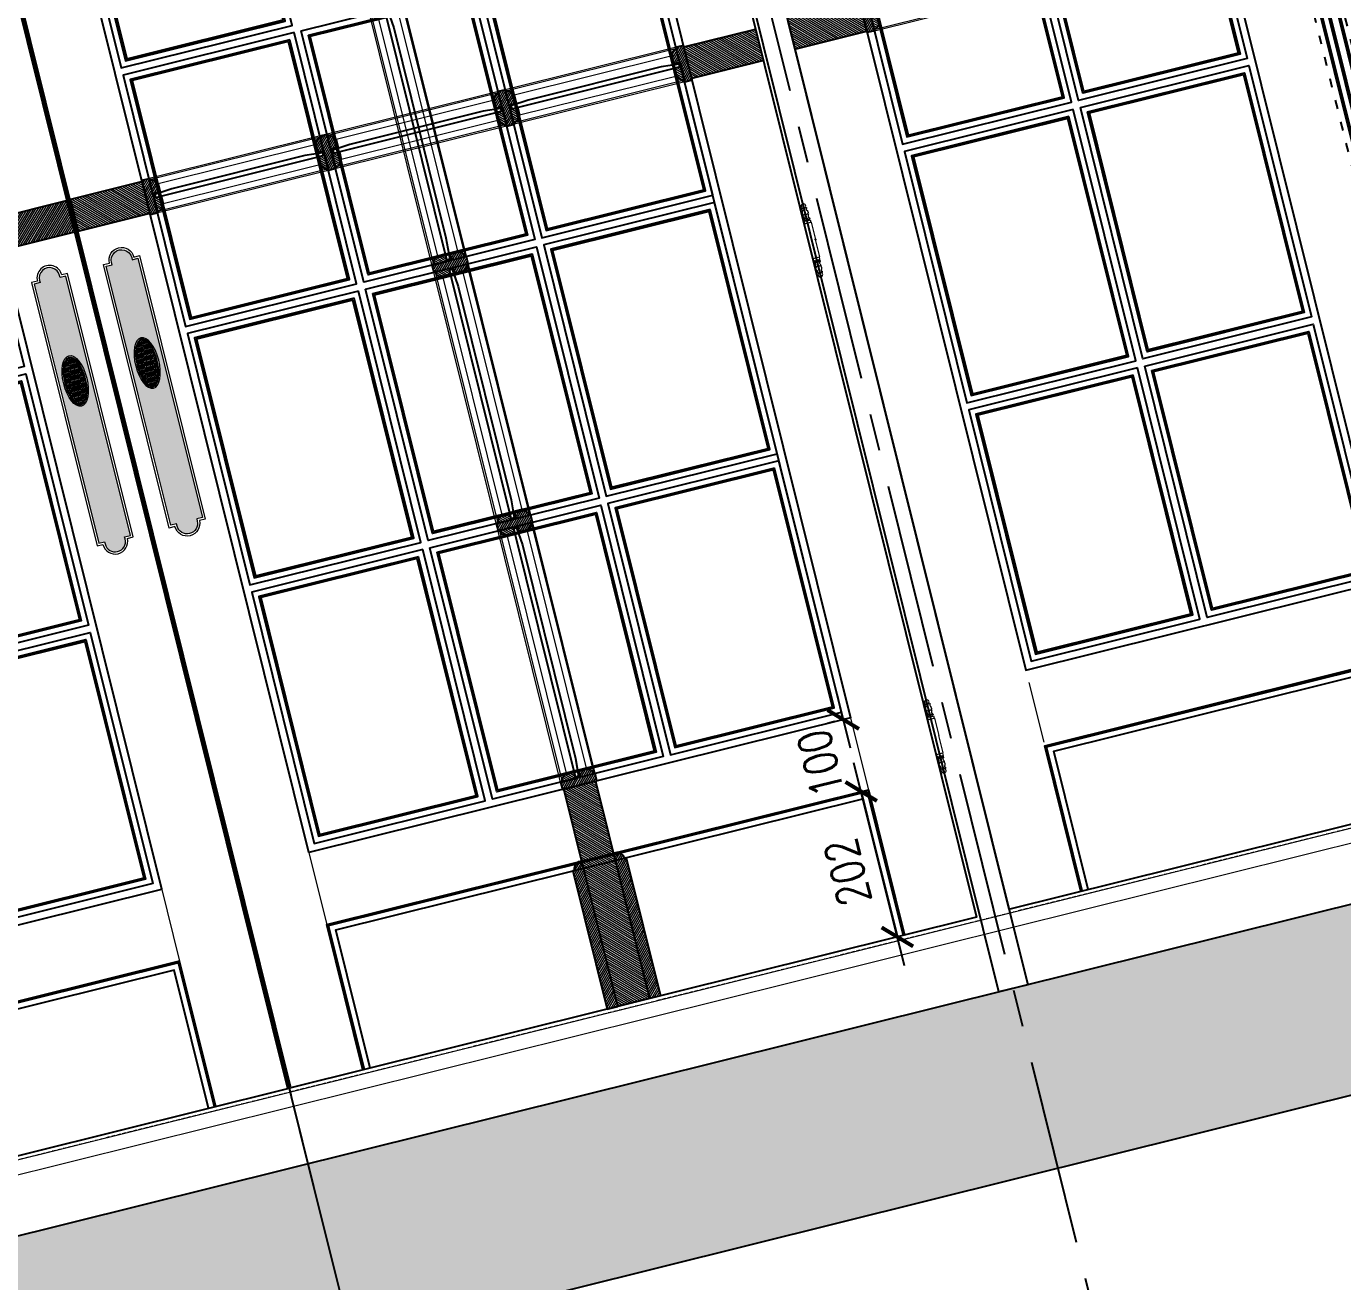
# Model space of a CAD drawing. Header units: inches. Extents: x 122939 to 389145, y 29603 to 529479.
# Drawn here: x 339713 to 341487, y 505554 to 507246 of the extents above; entities that cross this region are included whole.
import ezdxf

# ---------------------------------------------------------------- set-up
doc = ezdxf.new("R2010")
doc.units = ezdxf.units.IN
doc.header["$MEASUREMENT"] = 0
for name, pattern in [('ACAD_ISO03W100', [30, 12, -18]), ('CENTER', [2, 1.25, -0.25, 0.25, -0.25]), ('DASHED', [0.75, 0.5, -0.25]), ('HIDDEN', [0.375, 0.25, -0.125])]:
    doc.linetypes.add(name, pattern=pattern)
for name, color, linetype in [('8', 8, 'Continuous'), ('A-Hidden', 8, 'HIDDEN'), ('A-WALL', 7, 'Continuous'), ('Calliper_wall hatch_CHB', 8, 'Continuous'), ('gypsum', 31, 'Continuous'), ('hatch', 8, 'Continuous')]:
    doc.layers.add(name, color=color, linetype=linetype)
for name, color, linetype, lineweight in [('A-Dim-ID', 9, 'Continuous', 20), ('A-FLOR-TIL1', 6, 'Continuous', 18), ('Bronze', 40, 'Continuous', 0)]:
    doc.layers.add(name, color=color, linetype=linetype, lineweight=lineweight)
doc.styles.add('ST9', font='romans.shx', dxfattribs={"width": 0.8})
doc.dimstyles.new('DIM-20', dxfattribs={"dimscale": 1000, "dimtxt": 0.044, "dimasz": 0.035, "dimexe": 0.022, "dimexo": 0.022, "dimgap": 0.022, "dimtad": 1, "dimdec": 0, "dimzin": 0, "dimdsep": 46, "dimtxsty": 'ST9', "dimblk1": 'ARCHTICK', "dimblk2": 'ARCHTICK', "dimsah": 1, "dimcen": 0.088, "dimdle": 0.04, "dimclrd": 256, "dimclre": 256, "dimclrt": 3, "dimadec": 0, "dimazin": 0, "dimtfac": 1, "dimtdec": 0, "dimtix": 1, "dimtofl": 0, "dimtmove": 1, "dimatfit": 3, "dimldrblk": 'CLOSED', "dimfxl": 1, "dimtolj": 1, "dimtzin": 0, "dimarcsym": 0})
pattern_1 = [(135, (-731.5624, -38.742), (-1.76776695, -1.76776695), [])]
pattern_2 = [(135, (-731.5624, -397.902), (-1.76776695, -1.76776695), [])]
pattern_3 = [(45, (-688.5992, 0), (-1.76776695, 1.76776695), [])]
pattern_4 = [(135, (0.4363, -3010.4238), (-1.76776695, -1.76776695), [])]
pattern_5 = [(45, (0.4363, -3010.4238), (-1.76776695, 1.76776695), [])]
pattern_6 = [(135, (247.9363, -3010.4238), (-1.76776695, -1.76776695), [])]

# ---------------------------------------------------------------- blocks, each defined once
blk = doc.blocks.new('french door panel')
at = {"lineweight": 0}
h = blk.add_hatch(dxfattribs=at)
h.set_pattern_fill('ANSI31', color=8, scale=20, angle=90)
h.set_pattern_definition(pattern_4)
h.paths.add_polyline_path([(5904.2, 2852.1), (6004.2, 2852.1), (6004.2, 2896.1), (5904.2, 2896.1)])
h = blk.add_hatch(dxfattribs=at)
h.set_pattern_fill('ANSI31', color=8, scale=20)
h.set_pattern_definition(pattern_5)
h.paths.add_polyline_path([(6004.2, 2850.1), (6014.2, 2850.1), (6014.2, 2877.1), (6024.2, 2877.1), (6024.2, 2888.1), (6022.2, 2888.1, 0.414214), (6014.2, 2896.1), (6004.2, 2898.1)])
h = blk.add_hatch(dxfattribs=at)
h.set_pattern_fill('ANSI31', color=8, scale=20)
h.set_pattern_definition(pattern_5)
edge = h.paths.add_edge_path()
edge.add_line((6251.7, 2850.1), (6251.7, 2877.1))
edge.add_line((6251.7, 2877.1), (6241.7, 2877.1))
edge.add_line((6241.7, 2877.1), (6241.7, 2888.1))
edge.add_line((6241.7, 2888.1), (6243.7, 2888.1))
edge.add_arc((6251.7, 2888.1), 8, 90, 180, ccw=False)
edge.add_line((6251.7, 2896.1), (6251.7, 2898.1))
edge.add_line((6251.7, 2898.1), (6261.7, 2898.1))
edge.add_line((6261.7, 2898.1), (6261.7, 2896.1))
edge.add_arc((6261.7, 2888.1), 8, 0, 90, ccw=False)
edge.add_line((6269.7, 2888.1), (6271.7, 2888.1))
edge.add_line((6271.7, 2888.1), (6271.7, 2877.1))
edge.add_line((6271.7, 2877.1), (6261.7, 2877.1))
edge.add_line((6261.7, 2877.1), (6261.7, 2850.1))
edge.add_line((6261.7, 2850.1), (6251.7, 2850.1))
h = blk.add_hatch(dxfattribs=at)
h.set_pattern_fill('ANSI31', color=8, scale=20)
h.set_pattern_definition([(45, (247.9363, -3010.4238), (-1.76776695, 1.76776695), [])])
edge = h.paths.add_edge_path()
edge.add_line((6499.2, 2850.1), (6499.2, 2877.1))
edge.add_line((6499.2, 2877.1), (6489.2, 2877.1))
edge.add_line((6489.2, 2877.1), (6489.2, 2888.1))
edge.add_line((6489.2, 2888.1), (6491.2, 2888.1))
edge.add_arc((6499.2, 2888.1), 8, 90, 180, ccw=False)
edge.add_line((6499.2, 2896.1), (6499.2, 2898.1))
edge.add_line((6499.2, 2898.1), (6509.2, 2898.1))
edge.add_line((6509.2, 2898.1), (6509.2, 2896.1))
edge.add_arc((6509.2, 2888.1), 8, 0, 90, ccw=False)
edge.add_line((6517.2, 2888.1), (6519.2, 2888.1))
edge.add_line((6519.2, 2888.1), (6519.2, 2877.1))
edge.add_line((6519.2, 2877.1), (6509.2, 2877.1))
edge.add_line((6509.2, 2877.1), (6509.2, 2850.1))
edge.add_line((6509.2, 2850.1), (6499.2, 2850.1))
h = blk.add_hatch(dxfattribs=at)
h.set_pattern_fill('ANSI31', color=8, scale=20)
h.set_pattern_definition(pattern_5)
h.paths.add_polyline_path([(6736.7, 2888.1), (6738.7, 2888.1, -0.414214), (6746.7, 2896.1), (6746.7, 2898.1), (6756.7, 2898.1), (6756.7, 2850.1), (6746.7, 2850.1), (6746.7, 2877.1), (6736.7, 2877.1)])
h = blk.add_hatch(dxfattribs=at)
h.set_pattern_fill('ANSI31', color=8, scale=20, angle=90)
h.set_pattern_definition(pattern_4)
edge = h.paths.add_edge_path()
edge.add_line((6856.7, 2852.1), (6756.7, 2852.1))
edge.add_line((6756.7, 2852.1), (6756.7, 2896.1))
edge.add_line((6756.7, 2896.1), (6856.2, 2896.1))
edge.add_line((6856.2, 2896.1), (6856.2, 2852.1))
h = blk.add_hatch(dxfattribs=at)
h.set_pattern_fill('ANSI31', color=8, scale=20, angle=90)
h.set_pattern_definition(pattern_4)
h.paths.add_polyline_path([(6024.2, 2871.1), (6014.2, 2871.1), (6014.2, 2852.1, 0.414214), (6022.2, 2860.1), (6024.2, 2860.1)])
h = blk.add_hatch(dxfattribs=at)
h.set_pattern_fill('ANSI31', color=8, scale=20, angle=90)
h.set_pattern_definition(pattern_4)
edge = h.paths.add_edge_path()
edge.add_line((6251.7, 2852.1), (6251.7, 2871.1))
edge.add_line((6251.7, 2871.1), (6241.7, 2871.1))
edge.add_line((6241.7, 2871.1), (6241.7, 2860.1))
edge.add_line((6241.7, 2860.1), (6243.7, 2860.1))
edge.add_arc((6251.7, 2860.1), 8, 180, 270)
h = blk.add_hatch(dxfattribs=at)
h.set_pattern_fill('ANSI31', color=8, scale=20, angle=90)
h.set_pattern_definition(pattern_4)
edge = h.paths.add_edge_path()
edge.add_line((6261.7, 2852.1), (6261.7, 2871.1))
edge.add_line((6261.7, 2871.1), (6271.7, 2871.1))
edge.add_line((6271.7, 2871.1), (6271.7, 2860.1))
edge.add_line((6271.7, 2860.1), (6269.7, 2860.1))
edge.add_arc((6261.7, 2860.1), 8, -90, 0, ccw=False)
h = blk.add_hatch(dxfattribs=at)
h.set_pattern_fill('ANSI31', color=8, scale=20, angle=90)
h.set_pattern_definition(pattern_6)
edge = h.paths.add_edge_path()
edge.add_line((6499.2, 2852.1), (6499.2, 2871.1))
edge.add_line((6499.2, 2871.1), (6489.2, 2871.1))
edge.add_line((6489.2, 2871.1), (6489.2, 2860.1))
edge.add_line((6489.2, 2860.1), (6491.2, 2860.1))
edge.add_arc((6499.2, 2860.1), 8, 180, 270)
h = blk.add_hatch(dxfattribs=at)
h.set_pattern_fill('ANSI31', color=8, scale=20, angle=90)
h.set_pattern_definition(pattern_6)
edge = h.paths.add_edge_path()
edge.add_line((6509.2, 2852.1), (6509.2, 2871.1))
edge.add_line((6509.2, 2871.1), (6519.2, 2871.1))
edge.add_line((6519.2, 2871.1), (6519.2, 2860.1))
edge.add_line((6519.2, 2860.1), (6517.2, 2860.1))
edge.add_arc((6509.2, 2860.1), 8, -90, 0, ccw=False)
h = blk.add_hatch(dxfattribs=at)
h.set_pattern_fill('ANSI31', color=8, scale=20, angle=90)
h.set_pattern_definition(pattern_4)
h.paths.add_polyline_path([(6736.7, 2871.1), (6746.7, 2871.1), (6746.7, 2852.1, -0.414214), (6738.7, 2860.1), (6736.7, 2860.1)])
h = blk.add_hatch(dxfattribs=at)
h.set_pattern_fill('ANSI31', color=8, scale=20)
h.set_pattern_definition([(45, (-731.5624, -38.742), (-1.76776695, 1.76776695), [])])
edge = h.paths.add_edge_path()
edge.add_line((6356, 2682.6), (6383, 2682.6))
edge.add_line((6383, 2682.6), (6383, 2672.6))
edge.add_line((6383, 2672.6), (6394, 2672.6))
edge.add_line((6394, 2672.6), (6394, 2674.6))
edge.add_arc((6394, 2682.6), 8, 270, 360)
edge.add_line((6402, 2682.6), (6404, 2682.6))
edge.add_line((6404, 2682.6), (6404, 2692.6))
edge.add_line((6404, 2692.6), (6402, 2692.6))
edge.add_arc((6394, 2692.6), 8, 0, 90)
edge.add_line((6394, 2700.6), (6394, 2702.6))
edge.add_line((6394, 2702.6), (6383, 2702.6))
edge.add_line((6383, 2702.6), (6383, 2692.6))
edge.add_line((6383, 2692.6), (6356, 2692.6))
edge.add_line((6356, 2692.6), (6356, 2682.6))
h = blk.add_hatch(dxfattribs=at)
h.set_pattern_fill('ANSI31', color=8, scale=20, angle=90)
h.set_pattern_definition(pattern_1)
edge = h.paths.add_edge_path()
edge.add_line((6358, 2692.6), (6377, 2692.6))
edge.add_line((6377, 2692.6), (6377, 2702.6))
edge.add_line((6377, 2702.6), (6366, 2702.6))
edge.add_line((6366, 2702.6), (6366, 2700.6))
edge.add_arc((6366, 2692.6), 8, 90, 180)
h = blk.add_hatch(dxfattribs=at)
h.set_pattern_fill('ANSI31', color=8, scale=20, angle=90)
h.set_pattern_definition(pattern_1)
edge = h.paths.add_edge_path()
edge.add_line((6358, 2682.6), (6377, 2682.6))
edge.add_line((6377, 2682.6), (6377, 2672.6))
edge.add_line((6377, 2672.6), (6366, 2672.6))
edge.add_line((6366, 2672.6), (6366, 2674.6))
edge.add_arc((6366, 2682.6), 8, 180, 270, ccw=False)
h = blk.add_hatch(dxfattribs=at)
h.set_pattern_fill('ANSI31', color=8, scale=20)
h.set_pattern_definition([(45, (-731.5624, -397.902), (-1.76776695, 1.76776695), [])])
edge = h.paths.add_edge_path()
edge.add_line((6356, 2323.4), (6383, 2323.4))
edge.add_line((6383, 2323.4), (6383, 2313.4))
edge.add_line((6383, 2313.4), (6394, 2313.4))
edge.add_line((6394, 2313.4), (6394, 2315.4))
edge.add_arc((6394, 2323.4), 8, 270, 360)
edge.add_line((6402, 2323.4), (6404, 2323.4))
edge.add_line((6404, 2323.4), (6404, 2333.4))
edge.add_line((6404, 2333.4), (6402, 2333.4))
edge.add_arc((6394, 2333.4), 8, 0, 90)
edge.add_line((6394, 2341.4), (6394, 2343.4))
edge.add_line((6394, 2343.4), (6383, 2343.4))
edge.add_line((6383, 2343.4), (6383, 2333.4))
edge.add_line((6383, 2333.4), (6356, 2333.4))
edge.add_line((6356, 2333.4), (6356, 2323.4))
h = blk.add_hatch(dxfattribs=at)
h.set_pattern_fill('ANSI31', color=8, scale=20, angle=90)
h.set_pattern_definition(pattern_2)
edge = h.paths.add_edge_path()
edge.add_line((6358, 2333.4), (6377, 2333.4))
edge.add_line((6377, 2333.4), (6377, 2343.4))
edge.add_line((6377, 2343.4), (6366, 2343.4))
edge.add_line((6366, 2343.4), (6366, 2341.4))
edge.add_arc((6366, 2333.4), 8, 90, 180)
h = blk.add_hatch(dxfattribs=at)
h.set_pattern_fill('ANSI31', color=8, scale=20, angle=90)
h.set_pattern_definition(pattern_2)
edge = h.paths.add_edge_path()
edge.add_line((6358, 2323.4), (6377, 2323.4))
edge.add_line((6377, 2323.4), (6377, 2313.4))
edge.add_line((6377, 2313.4), (6366, 2313.4))
edge.add_line((6366, 2313.4), (6366, 2315.4))
edge.add_arc((6366, 2323.4), 8, 180, 270, ccw=False)
h = blk.add_hatch(dxfattribs=at)
h.set_pattern_fill('ANSI31', color=8, scale=20)
h.set_pattern_definition([(45, (-731.5624, -509.562), (-1.76776695, 1.76776695), [])])
h.paths.add_polyline_path([(6404, 1964.3), (6404, 1974.3), (6402, 1974.3, 0.414214), (6394, 1982.3), (6394, 1984.3), (6383, 1984.3), (6383, 1974.3), (6356, 1974.3), (6356, 1964.3)])
h = blk.add_hatch(dxfattribs=at)
h.set_pattern_fill('ANSI31', color=8, scale=20, angle=90)
h.set_pattern_definition([(135, (-731.5624, -509.562), (-1.76776695, -1.76776695), [])])
h.paths.add_polyline_path([(6377, 1984.3), (6377, 1974.3), (6358, 1974.3, -0.414214), (6366, 1982.3), (6366, 1984.3)])
h = blk.add_hatch(dxfattribs=at)
h.set_pattern_fill('ANSI31', color=8, scale=20, angle=90)
h.set_pattern_definition([(135, (-731.5624, -504.562), (-1.76776695, -1.76776695), [])])
h.paths.add_polyline_path([(6358, 1662.2), (6358, 1964.3), (6402, 1964.3), (6402, 1662.2)])
h = blk.add_hatch(dxfattribs=at)
h.set_pattern_fill('ANSI31', color=8, scale=20)
h.set_pattern_definition(pattern_3)
h.paths.add_polyline_path([(6358, 1864.2), (6353, 1864.2), (6353, 1862.2, 0.414214), (6345, 1854.2), (6343, 1854.2), (6343, 1662.2), (6358, 1662.2)])
h = blk.add_hatch(dxfattribs=at)
h.set_pattern_fill('ANSI31', color=8, scale=20)
h.set_pattern_definition(pattern_3)
h.paths.add_polyline_path([(6402, 1662.2), (6417, 1662.2), (6417, 1854.2), (6415, 1854.2, 0.414214), (6407, 1862.2), (6407, 1864.2), (6402, 1864.2)])
at = {"color": 8, "lineweight": 0}
for p, q in [((6356, 1974.3), (6356, 4119.2, 0)), ((6404, 1974.3), (6404, 4119.2, 0)), ((6358, 3041.7), (6358, 2692.6)), ((6402, 3041.7), (6402, 2692.6)), ((6366, 3033.7), (6366, 2700.6)), ((6394, 3033.7), (6394, 2700.6)), ((6746.7, 2898.1), (6014.2, 2898.1)), ((6251.7, 2896.1), (6014.2, 2896.1)), ((6499.2, 2896.1), (6261.7, 2896.1)), ((6746.7, 2896.1), (6509.2, 2896.1)), ((6243.7, 2888.1), (6022.2, 2888.1)), ((6491.2, 2888.1), (6269.7, 2888.1)), ((6736.7, 2888.1), (6517.2, 2888.1)), ((6243.7, 2860.1), (6022.2, 2860.1)), ((6491.2, 2860.1), (6269.7, 2860.1)), ((6736.7, 2860.1), (6517.2, 2860.1)), ((6251.7, 2852.1), (6014.2, 2852.1)), ((6746.7, 2850.1), (6014.2, 2850.1)), ((6499.2, 2852.1), (6261.7, 2852.1)), ((6746.7, 2852.1), (6509.2, 2852.1)), ((6358, 2682.6, 0), (6358, 2333.4, 0)), ((6402, 2682.6, 0), (6402, 2333.4, 0)), ((6366, 2674.6, 0), (6366, 2341.4, 0)), ((6394, 2674.6, 0), (6394, 2341.4, 0)), ((6358, 2323.4), (6358, 1974.3, 0)), ((6366, 2315.4), (6366, 1982.3, 0)), ((6394, 2315.4), (6394, 1982.3, 0)), ((6402, 2323.4), (6402, 1974.3, 0)), ((6003.7, 1969.2), (6003.7, 1864.2)), ((6756.2, 1969.2, 0), (6756.2, 1864.2))]:
    blk.add_line(p, q, dxfattribs=at)
at = {"color": 0, "lineweight": -2, "elevation": 0}
for points in [[(5903.7, 4229.2), (6856.2, 4229.2), (6856.2, 1662.2), (5903.7, 1662.2)], [(6003.7, 4129.2), (6756.2, 4129.2), (6756.2, 1964.3), (6003.7, 1964.3)], [(6251.2, 3400.9), (6013.7, 3400.9), (6013.7, 3051.7), (6251.2, 3051.7)], [(6243.2, 3392.9), (6021.7, 3392.9), (6021.7, 3059.7), (6243.2, 3059.7)], [(6241.2, 3390.9), (6023.7, 3390.9), (6023.7, 3061.7), (6241.2, 3061.7)], [(6251.2, 3041.7), (6013.7, 3041.7), (6013.7, 2692.6), (6251.2, 2692.6)], [(6261.2, 3041.7), (6498.7, 3041.7), (6498.7, 2692.6), (6261.2, 2692.6)], [(6746.2, 3041.7), (6508.7, 3041.7), (6508.7, 2692.6), (6746.2, 2692.6)], [(6243.2, 3033.7), (6021.7, 3033.7), (6021.7, 2700.6), (6243.2, 2700.6)], [(6241.2, 3031.7), (6023.7, 3031.7), (6023.7, 2702.6), (6241.2, 2702.6)], [(6269.2, 3033.7), (6490.7, 3033.7), (6490.7, 2700.6), (6269.2, 2700.6)], [(6271.2, 3031.7), (6488.7, 3031.7), (6488.7, 2702.6), (6271.2, 2702.6)], [(6738.2, 3033.7), (6516.7, 3033.7), (6516.7, 2700.6), (6738.2, 2700.6)], [(6736.2, 3031.7), (6518.7, 3031.7), (6518.7, 2702.6), (6736.2, 2702.6)], [(6251.2, 2682.6), (6013.7, 2682.6), (6013.7, 2333.4), (6251.2, 2333.4)], [(6261.2, 2682.6), (6498.7, 2682.6), (6498.7, 2333.4), (6261.2, 2333.4)], [(6746.2, 2682.6), (6508.7, 2682.6), (6508.7, 2333.4), (6746.2, 2333.4)], [(6243.2, 2674.6), (6021.7, 2674.6), (6021.7, 2341.4), (6243.2, 2341.4)], [(6241.2, 2672.6), (6023.7, 2672.6), (6023.7, 2343.4), (6241.2, 2343.4)], [(6269.2, 2674.6), (6490.7, 2674.6), (6490.7, 2341.4), (6269.2, 2341.4)], [(6271.2, 2672.6), (6488.7, 2672.6), (6488.7, 2343.4), (6271.2, 2343.4)], [(6738.2, 2674.6), (6516.7, 2674.6), (6516.7, 2341.4), (6738.2, 2341.4)], [(6736.2, 2672.6), (6518.7, 2672.6), (6518.7, 2343.4), (6736.2, 2343.4)], [(6251.2, 2323.4), (6013.7, 2323.4), (6013.7, 1974.3), (6251.2, 1974.3)], [(6243.2, 2315.4), (6021.7, 2315.4), (6021.7, 1982.3), (6243.2, 1982.3)], [(6241.2, 2313.4), (6023.7, 2313.4), (6023.7, 1984.3), (6241.2, 1984.3)], [(6261.2, 2323.4), (6498.7, 2323.4), (6498.7, 1974.3), (6261.2, 1974.3)], [(6269.2, 2315.4), (6490.7, 2315.4), (6490.7, 1982.3), (6269.2, 1982.3)], [(6271.2, 2313.4), (6488.7, 2313.4), (6488.7, 1984.3), (6271.2, 1984.3)], [(6746.2, 2323.4), (6508.7, 2323.4), (6508.7, 1974.3), (6746.2, 1974.3)], [(6738.2, 2315.4), (6516.7, 2315.4), (6516.7, 1982.3), (6738.2, 1982.3)], [(6736.2, 2313.4), (6518.7, 2313.4), (6518.7, 1984.3), (6736.2, 1984.3)]]:
    blk.add_lwpolyline(points, close=True, dxfattribs=at)
at = {"color": 8, "elevation": 0}
for points in [[(6383.2, 2723.8), (6381.2, 2694.6), (6377.2, 2694.6), (6377.2, 3039.7), (6381.2, 3039.7), (6383.2, 3015.5)], [(6040.4, 2877.2), (6016.2, 2875.2), (6016.2, 2871.2), (6249.7, 2871.2), (6249.7, 2875.2), (6225.4, 2877.2)], [(6535.4, 2877.2), (6511.2, 2875.2), (6511.2, 2871.2), (6744.7, 2871.2), (6744.7, 2875.2), (6720.4, 2877.2)], [(6383.2, 2359.7), (6381.2, 2335.4), (6377.2, 2335.4), (6377.2, 2680.6), (6381.2, 2680.6), (6383.2, 2656.3)], [(6383.2, 2000.5), (6381.2, 1976.3), (6377.2, 1976.3), (6377.2, 2321.4), (6381.2, 2321.4), (6383.2, 2297.2)]]:
    blk.add_lwpolyline(points, close=True, dxfattribs=at)
at = {"color": 8, "lineweight": -2, "elevation": 0}
for points in [[(5904.2, 2852.1), (6004.2, 2852.1), (6004.2, 2896.1), (5904.2, 2896.1), (5904.2, 2852.1)], [(6856.7, 2852.1), (6756.7, 2852.1), (6756.7, 2896.1), (6856.2, 2896.1), (6856.2, 2852.1)], [(6358, 1662.2), (6358, 1964.3), (6402, 1964.3), (6402, 1662.2), (6358, 1662.2)]]:
    blk.add_lwpolyline(points, dxfattribs=at)
for points in [[(6014.2, 2850.1), (6004.2, 2850.1), (6004.2, 2898.1), (6014.2, 2898.1), (6014.2, 2896.1, -0.414214), (6022.2, 2888.1), (6024.2, 2888.1), (6024.2, 2877.1), (6014.2, 2877.1), (6014.2, 2850.1)], [(6746.7, 2850.1), (6756.7, 2850.1), (6756.7, 2898.1), (6746.7, 2898.1), (6746.7, 2896.1, 0.414214), (6738.7, 2888.1), (6736.7, 2888.1), (6736.7, 2877.1), (6746.7, 2877.1), (6746.7, 2850.1)], [(6014.2, 2852.1), (6014.2, 2871.1), (6024.2, 2871.1), (6024.2, 2860.1), (6022.2, 2860.1, -0.414214), (6014.2, 2852.1, 1)], [(6251.7, 2852.1), (6251.7, 2871.1), (6241.7, 2871.1), (6241.7, 2860.1), (6243.7, 2860.1, 0.414214), (6251.7, 2852.1, -1)], [(6261.7, 2852.1), (6261.7, 2871.1), (6271.7, 2871.1), (6271.7, 2860.1), (6269.7, 2860.1, -0.414214), (6261.7, 2852.1, 1)], [(6746.7, 2852.1), (6746.7, 2871.1), (6736.7, 2871.1), (6736.7, 2860.1), (6738.7, 2860.1, 0.414214), (6746.7, 2852.1, -1)], [(6358, 2692.6), (6377, 2692.6), (6377, 2702.6), (6366, 2702.6), (6366, 2700.6, 0.414214), (6358, 2692.6, -1)], [(6358, 2682.6), (6377, 2682.6), (6377, 2672.6), (6366, 2672.6), (6366, 2674.6, -0.414214), (6358, 2682.6, 1)], [(6358, 2333.4), (6377, 2333.4), (6377, 2343.4), (6366, 2343.4), (6366, 2341.4, 0.414214), (6358, 2333.4, -1)], [(6358, 2323.4), (6377, 2323.4), (6377, 2313.4), (6366, 2313.4), (6366, 2315.4, -0.414214), (6358, 2323.4, 1)], [(6356, 1974.3), (6356, 1964.3), (6404, 1964.3), (6404, 1974.3), (6402, 1974.3, 0.414214), (6394, 1982.3), (6394, 1984.3), (6383, 1984.3), (6383, 1974.3), (6356, 1974.3)], [(6358, 1974.3), (6377, 1974.3), (6377, 1984.3), (6366, 1984.3), (6366, 1982.3, 0.414214), (6358, 1974.3, -1)], [(6358, 1864.2), (6353, 1864.2), (6353, 1862.2, 0.414214), (6345, 1854.2), (6343, 1854.2), (6343, 1662.2), (6358, 1662.2)], [(6402, 1864.2), (6407, 1864.2), (6407, 1862.2, -0.414214), (6415, 1854.2), (6417, 1854.2), (6417, 1662.2), (6402, 1662.2)]]:
    blk.add_lwpolyline(points, format="xyb", dxfattribs=at)
for points in [[(6251.7, 2850.1), (6251.7, 2877.1), (6241.7, 2877.1), (6241.7, 2888.1), (6243.7, 2888.1, -0.414214), (6251.7, 2896.1), (6251.7, 2898.1), (6261.7, 2898.1), (6261.7, 2896.1, -0.414214), (6269.7, 2888.1), (6271.7, 2888.1), (6271.7, 2877.1), (6261.7, 2877.1), (6261.7, 2850.1)], [(6356, 2682.6), (6383, 2682.6), (6383, 2672.6), (6394, 2672.6), (6394, 2674.6, 0.414214), (6402, 2682.6), (6404, 2682.6), (6404, 2692.6), (6402, 2692.6, 0.414214), (6394, 2700.6), (6394, 2702.6), (6383, 2702.6), (6383, 2692.6), (6356, 2692.6)], [(6356, 2323.4), (6383, 2323.4), (6383, 2313.4), (6394, 2313.4), (6394, 2315.4, 0.414214), (6402, 2323.4), (6404, 2323.4), (6404, 2333.4), (6402, 2333.4, 0.414214), (6394, 2341.4), (6394, 2343.4), (6383, 2343.4), (6383, 2333.4), (6356, 2333.4)]]:
    blk.add_lwpolyline(points, format="xyb", close=True, dxfattribs=at)
at = {"color": 8, "lineweight": -2}
blk.add_lwpolyline([(6509.2, 2850.1), (6509.2, 2877.1), (6519.2, 2877.1), (6519.2, 2888.1), (6517.2, 2888.1, 0.414214), (6509.2, 2896.1), (6509.2, 2898.1), (6499.2, 2898.1), (6499.2, 2896.1, 0.414214), (6491.2, 2888.1), (6489.2, 2888.1), (6489.2, 2877.1), (6499.2, 2877.1), (6499.2, 2850.1)], format="xyb", close=True, dxfattribs=at)
at = {"color": 8}
blk.add_lwpolyline([(6287.9, 2877.2), (6263.7, 2875.2), (6263.7, 2871.2), (6497.2, 2871.2), (6497.2, 2875.2), (6472.9, 2877.2)], close=True, dxfattribs=at)
at = {"color": 8, "lineweight": -2}
for points in [[(6499.2, 2852.1), (6499.2, 2871.1), (6489.2, 2871.1), (6489.2, 2860.1), (6491.2, 2860.1, 0.414214), (6499.2, 2852.1, -1)], [(6509.2, 2852.1), (6509.2, 2871.1), (6519.2, 2871.1), (6519.2, 2860.1), (6517.2, 2860.1, -0.414214), (6509.2, 2852.1, 1)]]:
    blk.add_lwpolyline(points, format="xyb", dxfattribs=at)
at = {"color": 0, "lineweight": -2, "elevation": 0}
for points in [[(6003.7, 1662.2), (6003.7, 1864.2), (6756.2, 1864.2), (6756.2, 1662.2)], [(6005.7, 1662.2), (6005.7, 1862.2), (6754.2, 1862.2), (6754.2, 1662.2)], [(6013.7, 1662.2), (6013.7, 1854.2), (6746.2, 1854.2), (6746.2, 1662.2)]]:
    blk.add_lwpolyline(points, dxfattribs=at)
blk = doc.blocks.new('french door fixed panel')
at = {"lineweight": 0}
h = blk.add_hatch(dxfattribs=at)
h.set_pattern_fill('ANSI31', color=8, scale=20, angle=90)
h.set_pattern_definition([(135, (1.718, -3005.4238), (-1.76776695, -1.76776695), [])])
h.paths.add_polyline_path([(6901.2, 2857.1), (7001.2, 2857.1), (7001.2, 2901.1), (6901.2, 2901.1)])
h = blk.add_hatch(dxfattribs=at)
h.set_pattern_fill('ANSI31', color=8, scale=20)
h.set_pattern_definition([(45, (-0.3673, -3005.4238), (-1.76776695, 1.76776695), [])])
h.paths.add_polyline_path([(7021.1, 2893.1), (7019.1, 2893.1, 0.414214), (7011.1, 2901.1), (7011.1, 2903.1), (7001.1, 2903.1), (7001.1, 2855.1), (7011.1, 2855.1), (7011.1, 2882.1), (7021.1, 2882.1)])
h = blk.add_hatch(dxfattribs=at)
h.set_pattern_fill('ANSI31', color=8, scale=20, angle=90)
h.set_pattern_definition([(135, (-0.3673, -3005.4238), (-1.76776695, -1.76776695), [])])
h.paths.add_polyline_path([(7021.1, 2876.1), (7011.1, 2876.1), (7011.1, 2857.1, 0.414214), (7019.1, 2865.1), (7021.1, 2865.1)])
at = {"color": 8, "lineweight": 0}
for p, q in [((7011.2, 2857.1), (7245.6, 2857.1)), ((7011.2, 2855.1), (7489.9, 2855.1)), ((7001.2, 1952.2), (7001.2, 1869.3))]:
    blk.add_line(p, q, dxfattribs=at)
at = {"color": 0, "lineweight": -2, "elevation": 0}
for points in [[(7599.9, 4234.2), (6901.2, 4234.2), (6901.2, 1662.2), (7599.9, 1662.2)], [(7499.9, 4134.2), (7001.2, 4134.2), (7001.2, 1969.3), (7499.9, 1969.3)], [(7245.6, 3046.7), (7011.2, 3046.7), (7011.2, 2697.6), (7245.6, 2697.6)], [(7237.6, 3038.7), (7019.2, 3038.7), (7019.2, 2705.6), (7237.6, 2705.6)], [(7235.6, 3036.7), (7021.2, 3036.7), (7021.2, 2707.6), (7235.6, 2707.6)], [(7255.6, 3046.7), (7489.9, 3046.7), (7489.9, 2697.6), (7255.6, 2697.6)], [(7263.6, 3038.7), (7481.9, 3038.7), (7481.9, 2705.6), (7263.6, 2705.6)], [(7265.6, 3036.7), (7479.9, 3036.7), (7479.9, 2707.6), (7265.6, 2707.6)], [(7245.6, 2687.6), (7011.2, 2687.6), (7011.2, 2338.4), (7245.6, 2338.4)], [(7255.6, 2687.6), (7489.9, 2687.6), (7489.9, 2338.4), (7255.6, 2338.4)], [(7237.6, 2679.6), (7019.2, 2679.6), (7019.2, 2346.4), (7237.6, 2346.4)], [(7237.6, 2679.6), (7019.2, 2679.6), (7019.2, 2346.4), (7237.6, 2346.4)], [(7235.6, 2677.6), (7021.2, 2677.6), (7021.2, 2348.4), (7235.6, 2348.4)], [(7235.6, 2677.6), (7021.2, 2677.6), (7021.2, 2348.4), (7235.6, 2348.4)], [(7263.6, 2679.6), (7481.9, 2679.6), (7481.9, 2346.4), (7263.6, 2346.4)], [(7263.6, 2679.6), (7481.9, 2679.6), (7481.9, 2346.4), (7263.6, 2346.4)], [(7265.6, 2677.6), (7479.9, 2677.6), (7479.9, 2348.4), (7265.6, 2348.4)], [(7265.6, 2677.6), (7479.9, 2677.6), (7479.9, 2348.4), (7265.6, 2348.4)], [(7245.6, 2328.4), (7011.2, 2328.4), (7011.2, 1979.3), (7245.6, 1979.3)], [(7245.6, 2328.4), (7011.2, 2328.4), (7011.2, 1979.3), (7245.6, 1979.3)], [(7255.6, 2328.4), (7489.9, 2328.4), (7489.9, 1979.3), (7255.6, 1979.3)], [(7255.6, 2328.4), (7489.9, 2328.4), (7489.9, 1979.3), (7255.6, 1979.3)], [(7237.6, 2320.4), (7019.2, 2320.4), (7019.2, 1987.3), (7237.6, 1987.3)], [(7237.6, 2320.4), (7019.2, 2320.4), (7019.2, 1987.3), (7237.6, 1987.3)], [(7235.6, 2318.4), (7021.2, 2318.4), (7021.2, 1989.3), (7235.6, 1989.3)], [(7235.6, 2318.4), (7021.2, 2318.4), (7021.2, 1989.3), (7235.6, 1989.3)], [(7263.6, 2320.4), (7481.9, 2320.4), (7481.9, 1987.3), (7263.6, 1987.3)], [(7263.6, 2320.4), (7481.9, 2320.4), (7481.9, 1987.3), (7263.6, 1987.3)], [(7265.6, 2318.4), (7479.9, 2318.4), (7479.9, 1989.3), (7265.6, 1989.3)], [(7265.6, 2318.4), (7479.9, 2318.4), (7479.9, 1989.3), (7265.6, 1989.3)]]:
    blk.add_lwpolyline(points, close=True, dxfattribs=at)
at = {"color": 8, "lineweight": -2, "elevation": 0}
blk.add_lwpolyline([(6901.2, 2857.1), (7001.2, 2857.1), (7001.2, 2901.1), (6901.2, 2901.1), (6901.2, 2857.1)], dxfattribs=at)
for points in [[(7011.2, 2855.1), (7001.2, 2855.1), (7001.2, 2903.1), (7011.2, 2903.1), (7011.2, 2901.1, -0.414214), (7019.2, 2893.1), (7021.2, 2893.1), (7021.2, 2882.1), (7011.2, 2882.1), (7011.2, 2855.1)], [(7011.2, 2857.1), (7011.2, 2876.1), (7021.2, 2876.1), (7021.2, 2865.1), (7019.2, 2865.1, -0.414214), (7011.2, 2857.1, 1)]]:
    blk.add_lwpolyline(points, format="xyb", dxfattribs=at)
at = {"color": 0, "lineweight": -2, "elevation": 0}
for points in [[(7001.2, 1662.2), (7001.2, 1864.2), (7499.9, 1864.2), (7499.9, 1662.2)], [(7003.2, 1662.2), (7003.2, 1862.2), (7497.9, 1862.2), (7497.9, 1662.2)], [(7011.2, 1662.2), (7011.2, 1854.2), (7489.9, 1854.2), (7489.9, 1662.2)]]:
    blk.add_lwpolyline(points, dxfattribs=at)
blk = doc.blocks.new('hinge paumelle')
at = {"color": 0, "lineweight": 0}
for p, q in [((3515.3, 5242.2), (3523.8, 5242.2)), ((3516.2, 5246.9), (3522.9, 5246.9)), ((3516.2, 5245.5), (3522.9, 5245.5)), ((3515.3, 5194), (3523.8, 5194)), ((3516.2, 5190.6), (3522.9, 5190.6)), ((3516.2, 5189.3), (3522.9, 5189.3))]:
    blk.add_line(p, q, dxfattribs=at)
for points in [[(3519.5, 5254), (3515.3, 5254, -0.197419), (3516.7, 5250.7, -0.309597), (3515.3, 5248.4), (3519.5, 5248.4)], [(3519.5, 5262.8), (3515.8, 5262.8, -0.404064), (3516.1, 5258.5, 0.508017), (3517.4, 5254), (3519.5, 5254)], [(3519.5, 5262.8), (3523.3, 5262.8, 0.404064), (3523, 5258.5, -0.508017), (3521.7, 5254), (3519.5, 5254)], [(3519.5, 5254), (3523.8, 5254, 0.197419), (3522.4, 5250.7, 0.309597), (3523.8, 5248.4), (3519.5, 5248.4)], [(3519.5, 5182.1), (3515.3, 5182.1, 0.197419), (3516.7, 5185.4, 0.309597), (3515.3, 5187.8), (3519.5, 5187.8)], [(3519.5, 5182.1), (3523.8, 5182.1, -0.197419), (3522.4, 5185.4, -0.309597), (3523.8, 5187.8), (3519.5, 5187.8)], [(3519.5, 5173.3), (3515.8, 5173.3, 0.404064), (3516.1, 5177.6, -0.508017), (3517.4, 5182.1), (3519.5, 5182.1)], [(3519.5, 5173.3), (3523.3, 5173.3, -0.404064), (3523, 5177.6, 0.508017), (3521.7, 5182.1), (3519.5, 5182.1)]]:
    blk.add_lwpolyline(points, format="xyb", dxfattribs=at)
for points in [[(3519.5, 5248.4), (3515.3, 5248.4), (3515.3, 5246.9), (3516.2, 5246.9), (3516.2, 5245.5), (3515.3, 5245.5), (3515.3, 5242.2), (3514.5, 5242.2), (3514.5, 5218.1)], [(3519.5, 5248.4), (3523.8, 5248.4), (3523.8, 5246.9), (3522.9, 5246.9), (3522.9, 5245.5), (3523.8, 5245.5), (3523.8, 5242.2), (3524.5, 5242.2), (3524.5, 5218.1)], [(3519.5, 5187.8), (3515.3, 5187.8), (3515.3, 5189.3), (3516.2, 5189.3), (3516.2, 5190.6), (3515.3, 5190.6), (3515.3, 5194), (3514.5, 5194), (3514.5, 5218.1)], [(3519.5, 5187.8), (3523.8, 5187.8), (3523.8, 5189.3), (3522.9, 5189.3), (3522.9, 5190.6), (3523.8, 5190.6), (3523.8, 5194), (3524.5, 5194), (3524.5, 5218.1)]]:
    blk.add_lwpolyline(points, dxfattribs=at)
for centre, start, end in [((3519.5, 5265.7), 287.5595, 252.4405), ((3519.5, 5170.4), 107.5595, 72.4405)]:
    blk.add_arc(centre, 3.04, start, end, dxfattribs=at)
blk = doc.blocks.new('plate 40 a')
at = {"layer": '8', "lineweight": 0, "ltscale": 5, "true_color": 0xefcb65}
h = blk.add_hatch(dxfattribs=at)
h.set_pattern_fill('AR-SAND', color=31, scale=2)
h.set_pattern_definition([(37.5, (0, 0), (-0.12598672, 3.85364754), [0, -3.04, 0, -3.4, 0, -3.25]), (7.5, (0, 0), (3.5395534, 5.64429213), [0, -1.64, 0, -2.74, 0, -1.05]), (327.5, (-2.46, 0), (6.22828372, 0.01131811), [0, -1, 0, -3.6, 0, -4.7]), (317.5, (-2.46, 0), (6.0122532, 1.75535113), [0, -0.5, 0, -2.36, 0, -2.7])])
h.paths.add_polyline_path([(22543, -102691.8), (22543, -102511.8), (22535, -102511.8), (22535, -102508.8, 1), (22507, -102508.8), (22507, -102511.8), (22499, -102511.8), (22499, -102691.8), (22499, -102871.8), (22507, -102871.8), (22507, -102874.8, 1), (22535, -102874.8), (22535, -102871.8), (22543, -102871.8)])
edge = h.paths.add_edge_path(flags=16)
edge.add_ellipse((22521, -102651.8), major_axis=(0, 35), ratio=0.457143, start_angle=0, end_angle=360, ccw=False)
edge = h.paths.add_edge_path(flags=0)
edge.add_ellipse((22521, -102651.8), major_axis=(0, 33), ratio=0.424232, start_angle=0, end_angle=360, ccw=False)
edge = h.paths.add_edge_path(flags=0)
edge.add_spline(control_points=[(22521, -102683.8), (22520.2, -102683.8), (22519.5, -102683.6), (22518, -102683), (22517.2, -102682.4), (22515.7, -102681), (22515, -102680.1), (22513.6, -102678), (22512.9, -102676.8), (22511.3, -102673.2), (22510.5, -102670.7), (22509.1, -102665.2), (22508.6, -102662.2), (22508, -102655.9), (22507.9, -102652.7), (22508.1, -102646.3), (22508.4, -102643.1), (22509.4, -102637.2), (22510, -102634.4), (22511.7, -102629.3), (22512.7, -102627.1), (22514.6, -102624), (22515.4, -102622.8), (22517.2, -102621.1), (22518.1, -102620.5), (22519.7, -102619.9), (22520.4, -102619.8), (22521.8, -102619.8), (22522.5, -102620), (22524, -102620.7), (22524.7, -102621.2), (22526.1, -102622.5), (22526.8, -102623.3), (22528.2, -102625.3), (22528.9, -102626.5), (22530.4, -102629.8), (22531.3, -102632.3), (22532.7, -102637.7), (22533.2, -102640.7), (22533.9, -102646.8), (22534, -102650), (22533.9, -102656.4), (22533.6, -102659.6), (22532.7, -102665.6), (22532.1, -102668.4), (22530.5, -102673.5), (22529.6, -102675.7), (22527.7, -102679.1), (22526.8, -102680.3), (22525, -102682.2), (22524.1, -102682.9), (22522.4, -102683.6), (22521.7, -102683.8), (22521, -102683.8)], knot_values=[0, 0, 0, 0, 0.188873, 0.188873, 0.377747, 0.377747, 0.56662, 0.56662, 0.755494, 0.755494, 1.050692, 1.050692, 1.345891, 1.345891, 1.641089, 1.641089, 1.936288, 1.936288, 2.231487, 2.231487, 2.526685, 2.526685, 2.751736, 2.751736, 2.976786, 2.976786, 3.156904, 3.156904, 3.337022, 3.337022, 3.51714, 3.51714, 3.697259, 3.697259, 3.877377, 3.877377, 4.170415, 4.170415, 4.463453, 4.463453, 4.756491, 4.756491, 5.049529, 5.049529, 5.342567, 5.342567, 5.635605, 5.635605, 5.866749, 5.866749, 6.097894, 6.097894, 6.283185, 6.283185, 6.283185, 6.283185], degree=3, periodic=0)
h.paths.add_polyline_path([(22513.5, -102651.8, -1), (22528.5, -102651.8, -1)], flags=0)
h = blk.add_hatch(dxfattribs=at)
h.set_pattern_fill('BRASS', color=31, scale=10)
edge = h.paths.add_edge_path()
edge.add_spline(control_points=[(22521, -102683.8), (22520.2, -102683.8), (22519.5, -102683.6), (22518, -102683), (22517.2, -102682.4), (22515.7, -102681), (22515, -102680.1), (22513.6, -102678), (22512.9, -102676.8), (22511.3, -102673.2), (22510.5, -102670.7), (22509.1, -102665.2), (22508.6, -102662.2), (22508, -102655.9), (22507.9, -102652.7), (22508.1, -102646.3), (22508.4, -102643.1), (22509.4, -102637.2), (22510, -102634.4), (22511.7, -102629.3), (22512.7, -102627.1), (22514.6, -102624), (22515.4, -102622.8), (22517.2, -102621.1), (22518.1, -102620.5), (22519.7, -102619.9), (22520.4, -102619.8), (22521.8, -102619.8), (22522.5, -102620), (22524, -102620.7), (22524.7, -102621.2), (22526.1, -102622.5), (22526.8, -102623.3), (22528.2, -102625.3), (22528.9, -102626.5), (22530.4, -102629.8), (22531.3, -102632.3), (22532.7, -102637.7), (22533.2, -102640.7), (22533.9, -102646.8), (22534, -102650), (22533.9, -102656.4), (22533.6, -102659.6), (22532.7, -102665.6), (22532.1, -102668.4), (22530.5, -102673.5), (22529.6, -102675.7), (22527.7, -102679.1), (22526.8, -102680.3), (22525, -102682.2), (22524.1, -102682.9), (22522.4, -102683.6), (22521.7, -102683.8), (22521, -102683.8)], knot_values=[0, 0, 0, 0, 0.188873, 0.188873, 0.377747, 0.377747, 0.56662, 0.56662, 0.755494, 0.755494, 1.050692, 1.050692, 1.345891, 1.345891, 1.641089, 1.641089, 1.936288, 1.936288, 2.231487, 2.231487, 2.526685, 2.526685, 2.751736, 2.751736, 2.976786, 2.976786, 3.156904, 3.156904, 3.337022, 3.337022, 3.51714, 3.51714, 3.697259, 3.697259, 3.877377, 3.877377, 4.170415, 4.170415, 4.463453, 4.463453, 4.756491, 4.756491, 5.049529, 5.049529, 5.342567, 5.342567, 5.635605, 5.635605, 5.866749, 5.866749, 6.097894, 6.097894, 6.283185, 6.283185, 6.283185, 6.283185], degree=3, periodic=0)
at = {"layer": 'Bronze', "ltscale": 5, "elevation": 0}
blk.add_lwpolyline([(22546, -102508.8), (22546, -102874.8), (22538, -102874.8, -1), (22504, -102874.8), (22496, -102874.8), (22496, -102508.8), (22504, -102508.8, -1), (22538, -102508.8)], format="xyb", close=True, dxfattribs=at)
at = {"layer": 'Bronze', "lineweight": 0, "ltscale": 5, "elevation": 0}
blk.add_lwpolyline([(22543, -102691.8), (22543, -102871.8), (22535, -102871.8), (22535, -102874.8, -0.414214), (22535, -102874.8, -1), (22507, -102874.8), (22507, -102871.8), (22499, -102871.8), (22499, -102691.8), (22499, -102511.8), (22507, -102511.8), (22507, -102508.8, -1), (22535, -102508.8, -0.414214), (22535, -102508.8), (22535, -102511.8), (22543, -102511.8)], format="xyb", close=True, dxfattribs=at)
at = {"layer": 'Bronze', "color": 8, "linetype": 'HIDDEN', "lineweight": 0, "ltscale": 5}
blk.add_circle((22521, -102651.8, 0), 7.5, dxfattribs=at)
at = {"layer": 'Bronze', "ltscale": 5, "extrusion": (0, 0, -1)}
blk.add_ellipse((22521, -102651.8, 0), major_axis=(0, 35), ratio=0.457143, dxfattribs=at)
at = {"layer": 'Bronze', "lineweight": 0, "ltscale": 5, "extrusion": (0, 0, -1)}
blk.add_ellipse((22521, -102651.8, 0), major_axis=(0, 33), ratio=0.424232, start_param=3.141593, end_param=9.424778, dxfattribs=at)
at = {"layer": 'Bronze', "lineweight": 0, "ltscale": 5}
blk.add_open_spline([(22521, -102683.8, 0), (22520.2, -102683.8, 0), (22519.5, -102683.6, 0), (22518, -102683, 0), (22517.2, -102682.4, 0), (22515.7, -102681, 0), (22515, -102680.1, 0), (22513.6, -102678, 0), (22512.9, -102676.8, 0), (22511.3, -102673.2, 0), (22510.5, -102670.7, 0), (22509.1, -102665.2, 0), (22508.6, -102662.2, 0), (22508, -102655.9, 0), (22507.9, -102652.7, 0), (22508.1, -102646.3, 0), (22508.4, -102643.1, 0), (22509.4, -102637.2, 0), (22510, -102634.4, 0), (22511.7, -102629.3, 0), (22512.7, -102627.1, 0), (22514.6, -102624, 0), (22515.4, -102622.8, 0), (22517.2, -102621.1, 0), (22518.1, -102620.5, 0), (22519.7, -102619.9, 0), (22520.4, -102619.8, 0), (22521.8, -102619.8, 0), (22522.5, -102620, 0), (22524, -102620.7, 0), (22524.7, -102621.2, 0), (22526.1, -102622.5, 0), (22526.8, -102623.3, 0), (22528.2, -102625.3, 0), (22528.9, -102626.5, 0), (22530.4, -102629.8, 0), (22531.3, -102632.3, 0), (22532.7, -102637.7, 0), (22533.2, -102640.7, 0), (22533.9, -102646.8, 0), (22534, -102650, 0), (22533.9, -102656.4, 0), (22533.6, -102659.6, 0), (22532.7, -102665.6, 0), (22532.1, -102668.4, 0), (22530.5, -102673.5, 0), (22529.6, -102675.7, 0), (22527.7, -102679.1, 0), (22526.8, -102680.3, 0), (22525, -102682.2, 0), (22524.1, -102682.9, 0), (22522.4, -102683.6, 0), (22521.7, -102683.8, 0), (22521, -102683.8, 0)], degree=3, knots=[0, 0, 0, 0, 0.188873, 0.188873, 0.377747, 0.377747, 0.56662, 0.56662, 0.755494, 0.755494, 1.050692, 1.050692, 1.345891, 1.345891, 1.641089, 1.641089, 1.936288, 1.936288, 2.231487, 2.231487, 2.526685, 2.526685, 2.751736, 2.751736, 2.976786, 2.976786, 3.156904, 3.156904, 3.337022, 3.337022, 3.51714, 3.51714, 3.697259, 3.697259, 3.877377, 3.877377, 4.170415, 4.170415, 4.463453, 4.463453, 4.756491, 4.756491, 5.049529, 5.049529, 5.342567, 5.342567, 5.635605, 5.635605, 5.866749, 5.866749, 6.097894, 6.097894, 6.283185, 6.283185, 6.283185, 6.283185], dxfattribs=at)
blk = doc.blocks.new('_ARCHTICK')
at = {"color": 0, "linetype": 'ByBlock', "const_width": 0.15}
blk.add_lwpolyline([(-0.5, -0.5), (0.5, 0.5)], dxfattribs=at)
blk = doc.blocks.new('*D359')
at = {"layer": 'A-Dim-ID', "lineweight": -2, "transparency": 16777216}
blk.add_line((338721.6, 507102.9), (340652.3, 507583.3), dxfattribs=at)
at = {"layer": 'Defpoints', "color": 0, "transparency": 16777216}
for p in [(340613.4, 507573.6, 0), (340613.4, 507573.6), (338760.5, 507112.6, 0)]:
    blk.add_point(p, dxfattribs=at)
at = {"layer": 'A-Dim-ID', "lineweight": -2, "transparency": 16777216, "xscale": 35, "yscale": 35, "zscale": 35}
for p, rotation in [((340613.4, 507573.6), 13.9714232829857), ((338760.5, 507112.6), 193.9714232829857)]:
    blk.add_blockref('_ARCHTICK', p, dxfattribs=dict(at, rotation=rotation))
at = {"layer": 'A-Dim-ID', "color": 3, "transparency": 16777216, "insert": (339676.3, 507385.8), "char_height": 44, "attachment_point": 5, "rotation": 13.9714, "style": 'ST9'}
blk.add_mtext('\\A1;1909', dxfattribs=at)
blk = doc.blocks.new('_CLOSED')
at = {"color": 0, "linetype": 'ByBlock'}
for p, q in [((-1, 0.167), (0, 0)), ((-1, 0.167), (-1, -0.167)), ((0, 0), (-1, -0.167)), ((0, 0), (-1, 0))]:
    blk.add_line(p, q, dxfattribs=at)
blk = doc.blocks.new('*D363')
at = {"layer": 'A-Dim-ID', "lineweight": -2, "transparency": 16777216}
blk.add_line((340896.6, 505979.8), (340828.5, 506253.5), dxfattribs=at)
at = {"layer": 'Defpoints', "color": 0, "transparency": 16777216}
for p in [(340838.2, 506214.7, 0), (340838.2, 506214.7), (340887, 506018.6, 0)]:
    blk.add_point(p, dxfattribs=at)
at = {"layer": 'A-Dim-ID', "lineweight": -2, "transparency": 16777216, "xscale": 35, "yscale": 35, "zscale": 35}
for p, rotation in [((340838.2, 506214.7), 103.9714232829857), ((340887, 506018.6), 283.9714232829857)]:
    blk.add_blockref('_ARCHTICK', p, dxfattribs=dict(at, rotation=rotation))
at = {"layer": 'A-Dim-ID', "color": 3, "transparency": 16777216, "insert": (340819.9, 506106), "char_height": 44, "attachment_point": 5, "rotation": 103.9714, "style": 'ST9'}
blk.add_mtext('\\A1;202', dxfattribs=at)
blk = doc.blocks.new('*D364')
at = {"layer": 'A-Dim-ID', "lineweight": -2, "transparency": 16777216}
for p, q in [((340814, 506311.7), (340805.6, 506345.7)), ((340802.4, 506308.8), (340792.7, 506306.4)), ((340838.2, 506214.7), (340846.6, 506180.7))]:
    blk.add_line(p, q, dxfattribs=at)
at = {"layer": 'Defpoints', "color": 0, "transparency": 16777216}
for p in [(340814, 506311.7), (340823.7, 506314.1, 0), (340838.2, 506214.7, 0)]:
    blk.add_point(p, dxfattribs=at)
at = {"layer": 'A-Dim-ID', "lineweight": -2, "transparency": 16777216, "xscale": 35, "yscale": 35, "zscale": 35}
for p, rotation in [((340814, 506311.7), 283.9714232829857), ((340838.2, 506214.7), 103.9714232829857)]:
    blk.add_blockref('_ARCHTICK', p, dxfattribs=dict(at, rotation=rotation))
at = {"layer": 'A-Dim-ID', "color": 3, "transparency": 16777216, "insert": (340783.4, 506252.6), "char_height": 44, "attachment_point": 5, "rotation": 103.9714, "style": 'ST9'}
blk.add_mtext('\\A1;100', dxfattribs=at)
blk = doc.blocks.new('*D365')
at = {"layer": 'A-Dim-ID', "lineweight": -2, "transparency": 16777216}
for p, q in [((340823.7, 506272.9), (340280.5, 508456.3)), ((340278.5, 508414.6), (340268.8, 508412.2)), ((340802.4, 506308.8), (340792.7, 506306.4))]:
    blk.add_line(p, q, dxfattribs=at)
at = {"layer": 'Defpoints', "color": 0, "transparency": 16777216}
for p in [(340299.8, 508419.9, 0), (340290.1, 508417.5), (340823.7, 506314.1, 0)]:
    blk.add_point(p, dxfattribs=at)
at = {"layer": 'A-Dim-ID', "lineweight": -2, "transparency": 16777216, "xscale": 35, "yscale": 35, "zscale": 35}
for p, rotation in [((340290.1, 508417.5), 103.9714232829857), ((340814, 506311.7), 283.9714232829857)]:
    blk.add_blockref('_ARCHTICK', p, dxfattribs=dict(at, rotation=rotation))
at = {"layer": 'A-Dim-ID', "color": 3, "transparency": 16777216, "insert": (340509.4, 507354), "char_height": 44, "attachment_point": 5, "rotation": 103.9714, "style": 'ST9'}
blk.add_mtext('\\A1;2170', dxfattribs=at)

msp = doc.modelspace()

# ---------------------------------------------------------------- hatches: boundary and pattern name
at = {"layer": 'Calliper_wall hatch_CHB', "ltscale": 300}
h = msp.add_hatch(dxfattribs=at)
h.set_pattern_fill('AR-CONC', color=256, scale=10, style=0)
h.set_pattern_definition([(63.971423, (252734.533, 457684.53), (71.11917, 11.22781), [7.5, -82.5]), (8.97142, (252734.53, 457684.53), (-31.625426, 69.643965), [6, -66]), (114.42287, (252740.46, 457685.464), (39.493744, 80.871776), [6.37402, -70.11421]), (60.15562, (252729.7, 457703.94), (107.5631, 9.70499), [11.25, -123.75]), (110.60706, (252738.67, 457704.75), (67.1822, 117.09634), [9.56103, -105.17138]), (5.15559, (252729.7, 457703.94), (67.1822, 117.09634), [9, -99]), (34.971423, (252740.616, 457701.5), (67.645578, -24.659192), [7.5, -82.5]), (339.97142, (252740.616, 457701.5), (6.103844, 76.244295), [6, -66]), (85.42287, (252746.25, 457699.444), (73.74942, 51.5851), [6.37402, -70.11421]), (51.471423, (252734.533, 457684.53), (-6.857308, 32.598146), [0, -65.2, 0, -67, 0, -66.25]), (21.471423, (252734.533, 457684.53), (16.006101, 44.62585), [0, -38.2, 0, -63.7, 0, -25.25]), (341.471423, (252712.893, 457679.145), (52.347558, 10.6997366), [0, -25, 0, -78, 0, -103.5]), (331.471423, (252703.19, 457676.73), (54.17642, 23.794676), [0, -32.5, 0, -51.8, 0, -73.5])])
h.paths.add_polyline_path([(344123.607, 506715.699), (343780.158, 506630.25), (336083.663, 504715.374), (336144.022, 504472.77), (344183.967, 506473.095)])

# ---------------------------------------------------------------- linework, layer by layer
msp.add_line((341093.955, 508730.842, 0.001), (341689.582, 506336.825, -0.006))
at = {"color": 0, "linetype": 'ACAD_ISO03W100', "elevation": -0.008}
msp.add_lwpolyline([(341708.428, 506217.855), (341747.244, 506227.513), (341115.364, 508767.243), (340406.702, 508590.929), (340416.36, 508552.112), (341086.205, 508718.769)], close=True, dxfattribs=at)
at = {"color": 0, "elevation": 0.001}
msp.add_lwpolyline([(341062.727, 505954.157), (341023.91, 505944.5), (340367.886, 508581.272), (340406.702, 508590.929)], close=True, dxfattribs=at)
at = {"color": 4}
msp.add_point((340776.701, 506958.821, 0.001), dxfattribs=at)
at = {"layer": 'A-FLOR-TIL1'}
for p, q in [((336059.519, 504812.416, 0), (343610.452, 506691.075, 0)), ((336064.348, 504793.008, 0), (343615.281, 506671.667, 0))]:
    msp.add_line(p, q, dxfattribs=at)
at = {"layer": 'A-Hidden', "linetype": 'DASHED', "lineweight": 0, "ltscale": 10}
msp.add_line((335657.31, 504712.347, 0), (345396.053, 507135.33, 0), dxfattribs=at)
at = {"layer": 'A-WALL'}
for p, q in [((344123.607, 506715.699, 0), (336083.663, 504715.374, 0)), ((344183.967, 506473.095, 0), (336144.022, 504472.77, 0))]:
    msp.add_line(p, q, dxfattribs=at)
at = {"layer": 'gypsum', "elevation": 0}
for points in [[(338366.71, 505510.1), (337765.314, 507927.301), (341110.797, 508759.652), (341712.193, 506342.45)], [(338369.017, 505510.674), (337768.196, 507925.568), (341109.064, 508756.77), (341709.885, 506341.876)], [(338378.963, 505513.148), (337780.616, 507918.096), (341101.592, 508744.349), (341699.939, 506339.401)], [(338381.272, 505513.723), (337783.499, 507916.362), (341099.858, 508741.467), (341697.631, 506338.827)], [(338389.743, 505515.83), (337794.079, 507909.998), (341093.494, 508730.887), (341689.159, 506336.719)]]:
    msp.add_lwpolyline(points, dxfattribs=at)
at = {"layer": 'hatch', "linetype": 'CENTER', "ltscale": 200}
for p, q in [((340583.179, 503740.858, 0.002), (336394.999, 520574.494, 0.002)), ((342556.276, 495810.351, 0.001), (338368.096, 512643.987, 0.001)), ((341418.272, 504442.27, 0.001), (339837.227, 510796.996, 0.001))]:
    msp.add_line(p, q, dxfattribs=at)

# ---------------------------------------------------------------- block references
at = {"color": 0, "rotation": 13.97142328298569}
for name, p in [('french door fixed panel', (334741.631, 502776.777, 0.001)), ('french door panel', (334741.631, 502776.777, 0.001)), ('hinge paumelle', (338616.276, 501044.157, 0.001)), ('hinge paumelle', (338782.626, 500375.54, 0.001))]:
    msp.add_blockref(name, p, dxfattribs=at)
at = {"color": 0, "xscale": -1, "rotation": 13.97142328298562}
msp.add_blockref('french door panel', (346195.453, 505626.468, 0.001), dxfattribs=at)
at = {"layer": '8', "color": 2, "rotation": 13.97142328298569}
msp.add_blockref('plate 40 a', (293236.761, 600969.862, 0), dxfattribs=at)
at = {"layer": '8', "color": 2, "xscale": -1, "rotation": 13.97142328298562}
msp.add_blockref('plate 40 a', (336849.142, 611820.549, 0), dxfattribs=at)

# ---------------------------------------------------------------- dimensions: what is measured, and where the dimension line sits
at = {"layer": 'A-Dim-ID'}
for base, p1, p2, angle, picture, middle in [((340290.127, 508417.497, 0), (340823.742, 506314.147, 0.001), (340299.831, 508419.911, 0.001), 103.971423, '*D365', (340509.384, 507353.992, 0)), ((340613.437, 507573.613, 0), (338760.456, 507112.594, 0.001), (340613.437, 507573.613, 0.001), 13.971423, '*D359', (339676.324, 507385.802, 0)), ((340814.037, 506311.733, 0), (340838.191, 506214.652, 0.001), (340823.742, 506314.147, 0.001), 103.971423, '*D364', (340783.416, 506252.569, 0)), ((340838.191, 506214.652, 0), (340886.961, 506018.628, 0.001), (340838.191, 506214.652, 0.001), 103.971423, '*D363', (340819.878, 506106.017, 0))]:
    dim = msp.add_linear_dim(base=base, p1=p1, p2=p2, angle=angle, dimstyle='DIM-20', dxfattribs=at)
    dim.commit()
    dim.dimension.update_dxf_attribs({"geometry": picture, "text_midpoint": middle})

doc.saveas('drawing.dxf')
